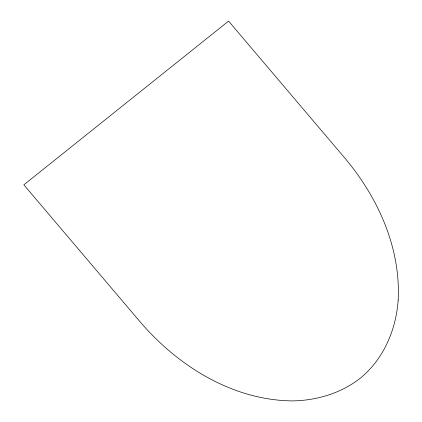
<?xml version="1.0" encoding="UTF-8"?>
<svg xmlns="http://www.w3.org/2000/svg" width="422" height="422" viewBox="0 0 422 422"><rect width="100%" height="100%" fill="white"/><g stroke="black" fill="none" stroke-linecap="round" stroke-linejoin="round"><path stroke-width="0.63" d="M398.157 300.126C396.105 329.867 383.508 359.407 359.998 378.418C340.987 393.251 317.08 400.357 293.153 400.9C233.508 400.594 178.786 366.697 140.737 322.556L23.843 184.825L228.571 21.1L345.47 158.83C378.244 198.029 400.874 248.236 398.157 300.126"/></g></svg>
